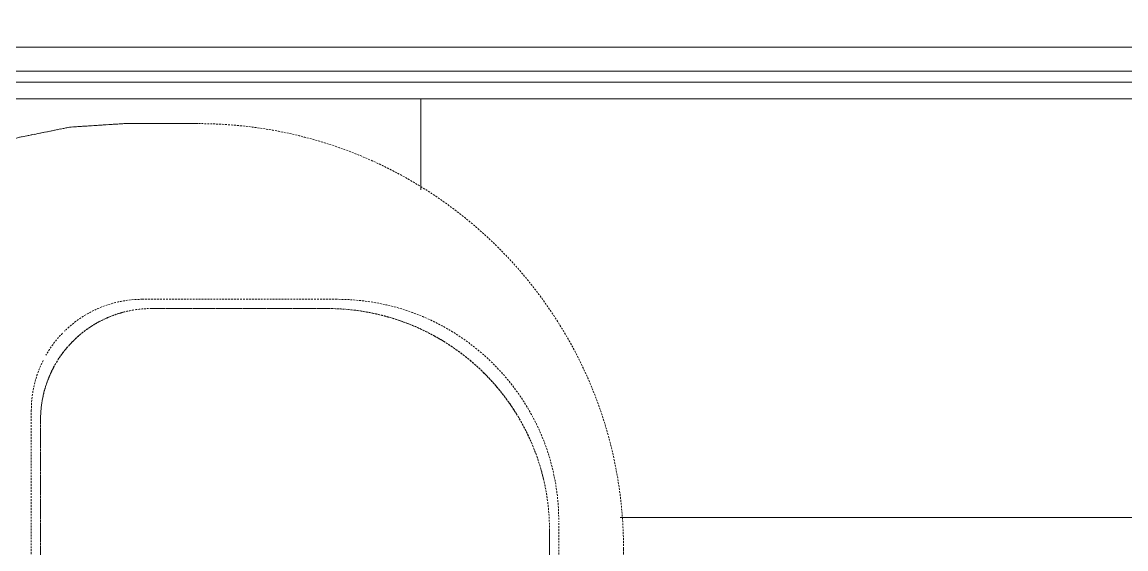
# Model space of a CAD drawing. Header units: millimetres. Extents: x -10915 to 60194, y -32941 to 46712.
# Drawn here: x 7505 to 8101, y 14467 to 14752 of the extents above; entities that cross this region are included whole.
import ezdxf

# ---------------------------------------------------------------- set-up
doc = ezdxf.new("R2010")
doc.units = ezdxf.units.MM
doc.linetypes.add('200_ШТРИХ_ш1п0_6_', pattern=[1.6, 1, -0.6])
for name, color, linetype, lineweight in [('Перекрытие штриховка', 7, 'Continuous', 18), ('Сантехника', 7, 'Continuous', 18), ('Стены отделка', 7, 'Continuous', 30), ('Стены штриховка', 7, 'Continuous', 9)]:
    doc.layers.add(name, color=color, linetype=linetype, lineweight=lineweight)

# ---------------------------------------------------------------- blocks, each defined once
blk = doc.blocks.new('ADSK_Умывальник с 3 смесителемями - Умывальник-1755934-План полов 2-го этажа')
at = {"layer": 'Сантехника', "color": 251, "linetype": '200_ШТРИХ_ш1п0_6_', "true_color": 0x666666}
for p, q in [((845, -100), (527.81, -100)), ((840, -105), (527.38, -105)), ((527.38, -105), (840, -105)), ((1000, -150), (1000, -190)), ((905, -265), (905, -160)), ((900, -260), (900, -165)), ((900, -165), (900, -260)), ((-780, -380), (780, -380)), ((780, -380), (-780, -380)), ((-785, -385), (785, -385)), ((770, -420), (-770, -420))]:
    blk.add_line(p, q, dxfattribs=at)
at = {"layer": 'Сантехника', "linetype": '200_ШТРИХ_ш1п0_6_'}
for p, q in [((527.38, -105), (840, -105)), ((1000, -190), (1000, -150)), ((900, -165), (900, -260)), ((780, -380), (-780, -380)), ((-770, -420), (770, -420))]:
    blk.add_line(p, q, dxfattribs=at)
at = {"layer": 'Сантехника', "linetype": '200_ШТРИХ_ш1п0_6_', "flags": 128}
blk.add_lwpolyline([(1000, -150), (998.08, -120.74), (992.39, -92.6), (983.15, -66.66), (970.71, -43.93), (955.56, -25.28), (939.02, -11.89)], dxfattribs=at)
at = {"layer": 'Сантехника', "color": 251, "linetype": '200_ШТРИХ_ш1п0_6_', "true_color": 0x666666, "flags": 128}
blk.add_lwpolyline([(939.02, -11.89), (955.56, -25.28), (970.71, -43.93), (983.15, -66.66), (992.39, -92.6), (998.08, -120.74), (1000, -150)], dxfattribs=at)
at = {"layer": 'Сантехника', "color": 251, "linetype": '200_ШТРИХ_ш1п0_6_', "true_color": 0x666666}
for centre, radius, start, end in [((845, -160), 60, 63.29082, 90), ((840, -165), 60, 0, 90), ((840, -165), 60, 75.96076, 90), ((840, -165), 60, 61.88824, 71.42318), ((845, -160), 60, 45.95549, 60.29219), ((840, -165), 60, 47.73881, 56.57593), ((845, -160), 60, 360, 44.60419), ((840, -165), 60, 33.41527, 42.25371), ((840, -165), 60, 18.5633, 28.10493), ((840, -165), 60, 360, 12.85714), ((770, -190), 230, 270, 0), ((780, -260), 120, 270, 0), ((780, -260), 120, 346.48891, 0), ((785, -265), 120, 270.41367, 360), ((780, -260), 120, 330.9904, 344.0028), ((780, -260), 120, 315, 328.50165), ((780, -260), 120, 301.49118, 314.99651), ((780, -260), 120, 285.99255, 299.00435), ((780, -260), 120, 270, 283.50446)]:
    blk.add_arc(centre, radius, start, end, dxfattribs=at)
at = {"layer": 'Сантехника', "linetype": '200_ШТРИХ_ш1п0_6_'}
for centre, radius, start, end in [((840, -165), 60, 0, 90), ((840, -165), 60, 71.42318, 75.96076), ((840, -165), 60, 56.57593, 61.88824), ((840, -165), 60, 42.25371, 47.73881), ((840, -165), 60, 28.10493, 33.41527), ((840, -165), 60, 14.03293, 18.5633), ((770, -190), 230, 270, 360), ((780, -260), 120, 270, 0), ((780, -260), 120, 344.0028, 345.95961), ((780, -260), 120, 328.50165, 330.9904), ((780, -260), 120, 299.00435, 301.49118), ((780, -260), 120, 283.50446, 285.99255)]:
    blk.add_arc(centre, radius, start, end, dxfattribs=at)

msp = doc.modelspace()

# ---------------------------------------------------------------- hatches: boundary and pattern name
at = {"layer": 'Перекрытие штриховка', "lineweight": 9, "true_color": 0x787878}
h = msp.add_hatch(dxfattribs=at)
h.set_pattern_fill('FP_50', color=8, style=0, pattern_type=2)
h.set_pattern_definition([(270, (5320, 16283.26), (600, 4e-14), []), (0, (5320, 16283.26), (0, 600), [])])
h.paths.add_polyline_path([(10005.371, 12249.078), (10065, 12249.078), (10065, 12288.264), (10016, 12288.264), (10016, 12294.764), (9999.5, 12294.764), (9999.5, 12321.764), (9988, 12321.764), (9988, 12328.264), (10065, 12328.264), (10065, 12628.264), (10075, 12628.264), (10075, 12701.264), (10102, 12701.264), (10102, 14970.09), (8905, 14970.09), (8905, 14710.105), (7422, 14710.105), (7422, 14635.679), (7437.295, 14653.879), (7453.934, 14667.396), (7476.664, 14679.832), (7502.597, 14689.073), (7532.574, 14694.884), (7575, 14696.685), (7600, 14696.685), (7651.18, 14690.918), (7701.058, 14673.113), (7743.403, 14646.506), (7779.821, 14610.088), (7807.223, 14566.478), (7824.233, 14517.865), (7830, 14466.685), (7828.873, 12916.685), (7824.233, 12875.505), (7807.223, 12826.892), (7779.821, 12783.282), (7743.403, 12746.864), (7699.016, 12719.19), (7651.18, 12702.451), (7650.943, 12701.264), (9045, 12701.264), (9045, 12628.264), (9055, 12628.264), (9055, 12328.264), (9132, 12328.264), (9132, 12321.764), (9120.5, 12321.764), (9120.5, 12294.764), (9104, 12294.764), (9104, 12288.264), (9055, 12288.264), (9055, 12249.078), (9863.127, 12249.078), (9965.452, 12308.155), (9968.702, 12302.526), (9978.731, 12308.155), (9992.371, 12285.014), (10002.121, 12290.644), (10005.162, 12284.894), (9943.127, 12249.078), (9992.162, 12249.078)])
h.paths.add_polyline_path([(7525.605, 12628.264), (8495, 12628.264), (8495, 12668.264), (7422, 12668.264), (7422, 12628.264), (7437.295, 12628.264)])
h.paths.add_polyline_path([(10117.5, 12668.264), (10135, 12668.264), (10135, 12685.764), (10117.5, 12685.764), (10117.5, 12683.264)])
h.paths.add_polyline_path([(7517.593, 12701.264), (7502.597, 12704.297), (7476.664, 12713.538), (7453.934, 12725.974), (7435.28, 12741.128), (7422, 12757.691), (7422, 12701.264), (7502.597, 12701.264)])

# ---------------------------------------------------------------- linework, layer by layer
at = {"layer": 'Стены отделка', "lineweight": 9}
for p, q in [((7410, 14725.105), (8890, 14725.105)), ((8899, 14710.105), (7422, 14710.105))]:
    msp.add_line(p, q, dxfattribs=at)
at = {"layer": 'Стены штриховка'}
for p, q in [((7397, 14738.105), (8877, 14738.105)), ((7410, 14719.105), (8896, 14719.105))]:
    msp.add_line(p, q, dxfattribs=at)

# ---------------------------------------------------------------- block references
at = {"layer": 'Сантехника', "color": 254, "linetype": '200_ШТРИХ_ш1п0_6_', "true_color": 0xdddddd, "rotation": 89.99999999999945}
msp.add_blockref('ADSK_Умывальник с 3 смесителемями - Умывальник-1755934-План полов 2-го этажа', (7410, 13696.685), dxfattribs=at)

doc.saveas('drawing.dxf')
